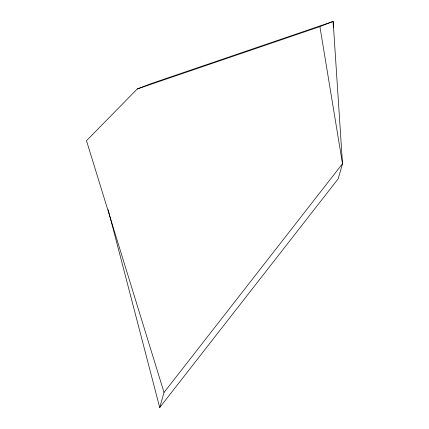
<?xml version="1.0" encoding="UTF-8"?>
<svg xmlns="http://www.w3.org/2000/svg" width="429" height="429" viewBox="0 0 429 429"><rect width="100%" height="100%" fill="white"/><g stroke="black" fill="none" stroke-linecap="round" stroke-linejoin="round"><path stroke-width="0.64" d="M108.194 209.813L159.711 407.55L164.023 392.455L342.503 163.712L333.14 21.45L150.488 83.832L137.248 88.98L86.497 140.712L164.023 392.455M159.711 407.55L338.191 178.807L342.503 163.712L319.9 26.598L333.14 21.45L333.333 27.477M137.248 88.98L319.9 26.598"/></g></svg>
